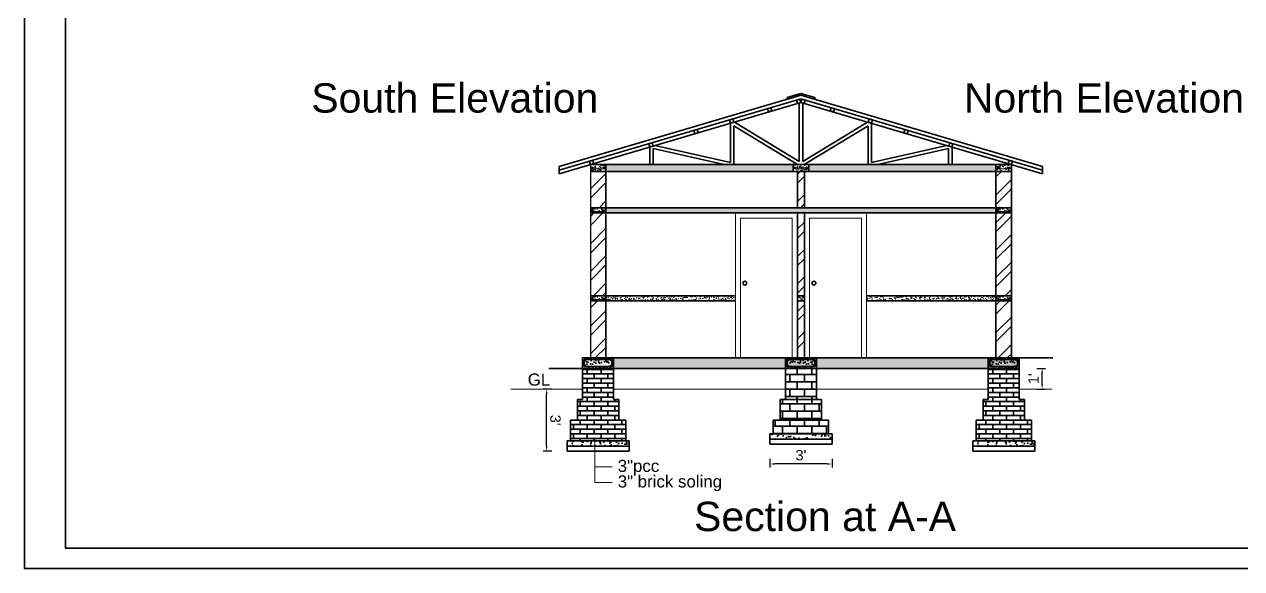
# Model space of a CAD drawing. Header units: inches. Extents: x 94889 to 364662, y -10661 to -3947.
# Drawn here: x 106649 to 107354, y -7933 to -7618 of the extents above; entities that cross this region are included whole.
import ezdxf

# ---------------------------------------------------------------- set-up
doc = ezdxf.new("R2010")
doc.units = ezdxf.units.IN
doc.header["$LTSCALE"] = 2
doc.header["$MEASUREMENT"] = 0
doc.header["$PDMODE"] = 34
doc.layers.get('0').update_dxf_attribs({"linetype": 'CONTINUOUS'})
doc.layers.get('DEFPOINTS').update_dxf_attribs({"color": 141, "linetype": 'CONTINUOUS'})
for name, color, linetype, lineweight in [('door', 20, 'CONTINUOUS', 35), ('steps', 253, 'CONTINUOUS', 20), ('WALL - A', 1, 'CONTINUOUS', 40)]:
    doc.layers.add(name, color=color, linetype=linetype, lineweight=lineweight)
doc.layers.add('Normal Wall', color=7, linetype='CONTINUOUS', lineweight=35, true_color=0xffaf89)
doc.styles.add('Lettring Text', font='arial.ttf')
doc.styles.get("Standard").update_dxf_attribs({"font": 'ARIALN.TTF'})
doc.dimstyles.new('Copy of Standard', dxfattribs={"dimtxt": 6, "dimasz": 2.875, "dimexe": 2, "dimexo": 4, "dimgap": 2, "dimtad": 1, "dimdec": 0, "dimrnd": 1, "dimzin": 0, "dimdsep": 46, "dimlunit": 4, "dimtxsty": 'Lettring Text', "dimcen": 0.1, "dimclrd": 7, "dimclre": 7, "dimclrt": 7, "dimazin": 0, "dimtfac": 0.645, "dimtdec": 0, "dimtmove": 1, "dimatfit": 0, "dimfxl": 3, "dimfxlon": 1, "dimtfillclr": 256, "dimtolj": 1, "dimtzin": 0, "dimlwd": -1, "dimlwe": -1, "dimarcsym": 2})
pattern_1 = [(50, (-256830.987, 21581.2528), (3.586300913, -0.313760675), [0.375, -4.125]), (355, (-256830.987, 21581.2528), (-0.693756668, 3.76096067), [0.3, -3.3]), (100.4514445, (-256830.6882, 21581.2266), (2.892544234, 3.447199955), [0.31870096, -3.50571056]), (46.1842, (-256830.987, 21582.253), (5.336206653, -0.827596404), [0.5625, -6.1875]), (96.6356355, (-256830.5424, 21582.184), (4.67330973, 4.870593004), [0.47805171, -5.2585688]), (351.184164, (-256830.987, 21582.253), (4.673309725, 4.870593), [0.45, -4.950000005]), (21, (-256830.487, 21582.0028), (2.98453526, -2.013094453), [0.375, -4.125]), (326, (-256830.487, 21582.0028), (1.21657666, 3.625750225), [0.3, -3.3]), (71.4514447, (-256830.2383, 21581.835), (4.201111884, 1.612655764), [0.31870095, -3.50571056]), (37.5, (-256830.987, 21581.2528), (0.0607992766, 1.664469269), [0, -3.26, 0, -3.35, 0, -3.3125]), (7.5, (-256830.987, 21581.2528), (1.315347687, 1.972058559), [0, -1.91, 0, -3.185, 0, -1.2625]), (327.5, (-256832.102, 21581.2528), (2.669112181, -0.1127743587), [0, -1.25, 0, -3.9, 0, -5.175]), (317.5, (-256832.602, 21581.2528), (2.915930847, 0.500524912), [0, -1.625, 0, -2.59, 0, -3.675])]
pattern_2 = [(45, (-256830.987, 21581.253), (-7.9549513, 7.9549513), []), (45, (-256825.684, 21581.253), (-7.9549513, 7.9549513), [])]
pattern_3 = [(50, (42653.0195, 108701.459), (5.73808146, -0.50201708), [0.6, -6.6]), (355, (42653.0195, 108701.459), (-1.11001067, 6.01753707), [0.48, -5.28]), (100.4514, (42653.4977, 108701.417), (4.62807505, 5.51551634), [0.50992152, -5.6091369]), (46.1842, (42653.0195, 108703.059), (8.5379284, -1.3241521), [0.9, -9.9]), (96.6356, (42653.731, 108702.949), (7.47730164, 7.79294297), [0.7648823, -8.413704]), (351.1842, (42653.0195, 108703.059), (7.47729556, 7.7929488), [0.72, -7.92]), (21, (42653.8195, 108702.659), (4.77525642, -3.22095113), [0.6, -6.6]), (326, (42653.8195, 108702.659), (1.94652266, 5.80120036), [0.48, -5.28]), (71.4514, (42654.2175, 108702.3907), (6.72178103, 2.58024397), [0.50992152, -5.6091369]), (37.5, (42653.0195, 108701.459), (0.097278843, 2.66315083), [0, -5.216, 0, -5.36, 0, -5.3]), (7.5, (42653.0195, 108701.459), (2.1045563, 3.155293695), [0, -3.056, 0, -5.096, 0, -2.02]), (327.5, (42651.2355, 108701.459), (4.27057949, -0.180438974), [0, -2, 0, -6.24, 0, -8.28]), (317.5, (42650.4355, 108701.459), (4.66548935, 0.80083986), [0, -2.6, 0, -4.144, 0, -5.88])]
pattern_4 = [(50, (42888.0195, 108701.459), (5.73808146, -0.50201708), [0.6, -6.6]), (355, (42888.0195, 108701.459), (-1.11001067, 6.01753707), [0.48, -5.28]), (100.4514, (42888.4977, 108701.417), (4.62807505, 5.51551634), [0.50992152, -5.6091369]), (46.1842, (42888.0195, 108703.059), (8.5379284, -1.3241521), [0.9, -9.9]), (96.6356, (42888.731, 108702.949), (7.47730164, 7.79294297), [0.7648823, -8.413704]), (351.1842, (42888.0195, 108703.059), (7.47729556, 7.7929488), [0.72, -7.92]), (21, (42888.8195, 108702.659), (4.77525642, -3.22095113), [0.6, -6.6]), (326, (42888.8195, 108702.659), (1.94652266, 5.80120036), [0.48, -5.28]), (71.4514, (42889.2175, 108702.3907), (6.72178103, 2.58024397), [0.50992152, -5.6091369]), (37.5, (42888.0195, 108701.459), (0.097278843, 2.66315083), [0, -5.216, 0, -5.36, 0, -5.3]), (7.5, (42888.0195, 108701.459), (2.1045563, 3.155293695), [0, -3.056, 0, -5.096, 0, -2.02]), (327.5, (42886.2355, 108701.459), (4.27057949, -0.180438974), [0, -2, 0, -6.24, 0, -8.28]), (317.5, (42885.4355, 108701.459), (4.66548935, 0.80083986), [0, -2.6, 0, -4.144, 0, -5.88])]
pattern_5 = [(130, (171427.0133, 108701.459), (-5.73808146, -0.50201708), [0.6, -6.6]), (185, (171427.013, 108701.459), (1.11001067, 6.01753707), [0.48, -5.28]), (79.5486, (171426.535, 108701.417), (-4.62807505, 5.51551634), [0.50992152, -5.6091369]), (133.8158, (171427.013, 108703.059), (-8.5379284, -1.3241521), [0.9, -9.9]), (83.3644, (171426.302, 108702.949), (-7.47730164, 7.79294297), [0.7648823, -8.413704]), (188.8158, (171427.013, 108703.059), (-7.47729556, 7.7929488), [0.72, -7.92]), (159, (171426.2133, 108702.659), (-4.77525642, -3.22095113), [0.6, -6.6]), (214, (171426.213, 108702.659), (-1.94652266, 5.80120036), [0.48, -5.28]), (108.5486, (171425.8154, 108702.3907), (-6.72178103, 2.58024397), [0.50992152, -5.6091369]), (142.5, (171427.0133, 108701.459), (-0.097278843, 2.66315083), [0, -5.216, 0, -5.36, 0, -5.3]), (172.5, (171427.0133, 108701.459), (-2.1045563, 3.155293695), [0, -3.056, 0, -5.096, 0, -2.02]), (212.5, (171428.7973, 108701.459), (-4.27057949, -0.180438974), [0, -2, 0, -6.24, 0, -8.28]), (222.5, (171429.5973, 108701.459), (-4.66548935, 0.80083986), [0, -2.6, 0, -4.144, 0, -5.88])]
pattern_6 = [(0, (139294.487, 71442.0938), (0, 4.25), []), (90, (139294.487, 71442.094), (-8.5, 5e-16), [4.25, -4.25]), (90, (139298.737, 71442.094), (-8.5, 5e-16), [-4.25, 4.25])]

# ---------------------------------------------------------------- blocks, each defined once
blk = doc.blocks.new('*D694')
at = {"color": 7, "transparency": 16777216}
for p, q in [((106954.45, -7828.77), (106949.45, -7828.77)), ((106951.45, -7861.89), (106951.45, -7831.64)), ((106954.45, -7864.76), (106949.45, -7864.76))]:
    blk.add_line(p, q, dxfattribs=at)
at = {"color": 7, "linetype": 'ByBlock', "transparency": 16777216}
for points in [[(106951.93, -7831.64), (106950.97, -7831.64), (106951.45, -7828.77)], [(106951.93, -7861.89), (106950.97, -7861.89), (106951.45, -7864.76)]]:
    blk.add_solid(points, dxfattribs=at)
at = {"layer": 'DEFPOINTS', "color": 0, "linetype": 'ByBlock', "transparency": 16777216}
for p in [(106951.45, -7828.77), (106963.27, -7828.77), (106963.27, -7864.76)]:
    blk.add_point(p, dxfattribs=at)
at = {"color": 7, "linetype": 'ByBlock', "lineweight": 5, "transparency": 16777216, "insert": (106956.52, -7846.77), "char_height": 6, "attachment_point": 5, "rotation": 270.00118, "style": 'Lettring Text'}
blk.add_mtext("\\A1;3'", dxfattribs=at)
blk = doc.blocks.new('*D695')
at = {"color": 7, "transparency": 16777216}
for p, q in [((107235.48, -7816.76), (107240.48, -7816.76)), ((107238.48, -7825.89), (107238.48, -7819.64)), ((107235.48, -7828.77), (107240.48, -7828.77))]:
    blk.add_line(p, q, dxfattribs=at)
at = {"color": 7, "linetype": 'ByBlock', "transparency": 16777216}
for points in [[(107238, -7819.64), (107238.96, -7819.64), (107238.48, -7816.76)], [(107238, -7825.89), (107238.96, -7825.89), (107238.48, -7828.77)]]:
    blk.add_solid(points, dxfattribs=at)
at = {"layer": 'DEFPOINTS', "color": 0, "linetype": 'ByBlock', "transparency": 16777216}
for p in [(107225.27, -7816.76), (107238.48, -7816.76), (107225.27, -7828.77)]:
    blk.add_point(p, dxfattribs=at)
at = {"color": 7, "linetype": 'ByBlock', "lineweight": 5, "transparency": 16777216, "insert": (107233.47, -7822.77), "char_height": 6, "attachment_point": 5, "rotation": 90, "style": 'Lettring Text'}
blk.add_mtext("\\A1;1'", dxfattribs=at)
blk = doc.blocks.new('*D693')
at = {"color": 7, "transparency": 16777216}
for p, q in [((107080.77, -7869.15), (107080.77, -7874.15)), ((107116.77, -7869.15), (107116.77, -7874.15)), ((107113.89, -7872.15), (107083.64, -7872.15))]:
    blk.add_line(p, q, dxfattribs=at)
at = {"color": 7, "linetype": 'ByBlock', "transparency": 16777216}
for points in [[(107083.64, -7871.67), (107083.64, -7872.63), (107080.77, -7872.15)], [(107113.89, -7871.67), (107113.89, -7872.63), (107116.77, -7872.15)]]:
    blk.add_solid(points, dxfattribs=at)
at = {"layer": 'DEFPOINTS', "color": 0, "linetype": 'ByBlock', "transparency": 16777216}
for p in [(107080.77, -7860.76), (107116.77, -7860.76), (107080.77, -7872.15)]:
    blk.add_point(p, dxfattribs=at)
at = {"color": 7, "linetype": 'ByBlock', "lineweight": 5, "transparency": 16777216, "insert": (107098.77, -7867.08), "char_height": 6, "attachment_point": 5, "style": 'Lettring Text'}
blk.add_mtext("\\A1;3'", dxfattribs=at)

msp = doc.modelspace()

# ---------------------------------------------------------------- hatches: boundary and pattern name
at = {"linetype": 'ByBlock', "lineweight": 5}
h = msp.add_hatch(dxfattribs=at)
h.set_pattern_fill('AR-CONC', scale=0.5, style=0)
h.set_pattern_definition(pattern_1)
h.paths.add_polyline_path([(106985.77, -7698.76), (106976.77, -7698.76), (106976.77, -7702.76), (106985.77, -7702.76)])
h.paths.add_polyline_path([(106984.7, -7701.27, -0.424176), (106984.19, -7700.78, -1), (106985.18, -7700.78, -0.404321), (106984.7, -7701.27), (106977.87, -7701.27, -0.424176), (106977.35, -7700.78, -1), (106978.35, -7700.78, -0.404321), (106977.87, -7701.27)], flags=16)
h = msp.add_hatch(color=7, dxfattribs=at)
h.paths.add_polyline_path([(106977.35, -7700.78, -0.414214), (106977.85, -7700.28), (106978.02, -7700.31, -0.315664), (106978.35, -7700.78, -1)])
h.paths.add_polyline_path([(106984.51, -7700.31), (106984.68, -7700.28, -0.414214), (106985.18, -7700.78, -0.404321), (106984.7, -7701.27), (106984.67, -7701.27, -0.404321), (106984.19, -7700.78, -0.315664)])
h = msp.add_hatch(dxfattribs=at)
h.set_pattern_fill('AR-CONC', scale=0.5, style=0)
h.set_pattern_definition(pattern_1)
h.paths.add_polyline_path([(107094.27, -7698.76), (106985.77, -7698.76), (106985.77, -7702.76), (107094.27, -7702.76)])
h = msp.add_hatch(dxfattribs=at)
h.set_pattern_fill('AR-CONC', scale=0.5, style=0)
h.set_pattern_definition(pattern_1)
h.paths.add_polyline_path([(107103.27, -7698.76), (107094.27, -7698.76), (107094.27, -7702.76), (107103.27, -7702.76)])
h.paths.add_polyline_path([(107102.2, -7701.27, -0.424176), (107101.69, -7700.78, -1), (107102.68, -7700.78, -0.404321), (107102.2, -7701.27), (107095.37, -7701.27, -0.424176), (107094.85, -7700.78, -1), (107095.85, -7700.78, -0.404321), (107095.37, -7701.27)], flags=16)
h = msp.add_hatch(color=7, dxfattribs=at)
h.paths.add_polyline_path([(107094.85, -7700.78, -0.414214), (107095.35, -7700.28), (107095.52, -7700.31, -0.315664), (107095.85, -7700.78, -1)])
h.paths.add_polyline_path([(107102.01, -7700.31), (107102.18, -7700.28, -0.414214), (107102.68, -7700.78, -0.404321), (107102.2, -7701.27), (107102.17, -7701.27, -0.404321), (107101.69, -7700.78, -0.315664)])
h = msp.add_hatch(dxfattribs=at)
h.set_pattern_fill('AR-CONC', scale=0.5, style=0)
h.set_pattern_definition(pattern_1)
h.paths.add_polyline_path([(107211.77, -7702.76), (107211.77, -7698.76), (107103.27, -7698.76), (107103.27, -7702.76)])
h = msp.add_hatch(dxfattribs=at)
h.set_pattern_fill('AR-CONC', scale=0.5, style=0)
h.set_pattern_definition(pattern_1)
h.paths.add_polyline_path([(107220.77, -7698.76), (107211.77, -7698.76), (107211.77, -7702.76), (107220.77, -7702.76)])
h.paths.add_polyline_path([(107219.7, -7701.27, -0.424176), (107219.19, -7700.78, -1), (107220.18, -7700.78, -0.404321), (107219.7, -7701.27), (107212.87, -7701.27, -0.424176), (107212.35, -7700.78, -1), (107213.35, -7700.78, -0.404321), (107212.87, -7701.27)], flags=16)
h = msp.add_hatch(color=7, dxfattribs=at)
h.paths.add_polyline_path([(107212.35, -7700.78, -0.414214), (107212.85, -7700.28), (107213.02, -7700.31, -0.315664), (107213.35, -7700.78, -1)])
h.paths.add_polyline_path([(107219.51, -7700.31), (107219.68, -7700.28, -0.414214), (107220.18, -7700.78, -0.404321), (107219.7, -7701.27), (107219.67, -7701.27, -0.404321), (107219.19, -7700.78, -0.315664)])
h = msp.add_hatch(dxfattribs=at)
h.set_pattern_fill('AR-CONC', scale=0.5, style=0)
h.set_pattern_definition([(50, (60737.8412, 61080.988), (3.58630091, -0.31376067), [0.375, -4.125]), (355, (60737.8412, 61080.988), (-0.69375667, 3.76096067), [0.3, -3.3]), (100.4514, (60738.14, 61080.962), (2.89254691, 3.44719771), [0.31870095, -3.50571056]), (46.1842, (60737.841, 61081.988), (5.33620524, -0.82759507), [0.5625, -6.1875]), (96.6356, (60738.286, 61081.919), (4.67331353, 4.87058935), [0.47805144, -5.258565]), (351.1842, (60737.841, 61081.988), (4.67330973, 4.870593), [0.45, -4.95]), (21, (60738.3412, 61081.738), (2.98453526, -2.01309445), [0.375, -4.125]), (326, (60738.3412, 61081.738), (1.21657666, 3.62575023), [0.3, -3.3]), (71.4514, (60738.59, 61081.5703), (4.20111314, 1.61265248), [0.31870095, -3.50571056]), (37.5, (60737.8412, 61080.9881), (0.060799277, 1.66446927), [0, -3.26, 0, -3.35, 0, -3.3125]), (7.5, (60737.8412, 61080.988), (1.315347687, 1.97205856), [0, -1.91, 0, -3.185, 0, -1.2625]), (327.5, (60736.7262, 61080.9881), (2.66911218, -0.112774359), [0, -1.25, 0, -3.9, 0, -5.175]), (317.5, (60736.2262, 61080.988), (2.91593085, 0.50052491), [0, -1.625, 0, -2.59, 0, -3.675])])
h.paths.add_polyline_path([(106985.77, -7723.76), (106976.77, -7723.76), (106976.77, -7726.76), (106985.77, -7726.76)])
h.paths.add_polyline_path([(106984.67, -7725.9, -0.404321), (106984.19, -7725.4, -1), (106985.18, -7725.4, -0.424176), (106984.67, -7725.9), (106977.87, -7725.9, -0.424176), (106977.35, -7725.4, -1), (106978.35, -7725.4, -0.404321), (106977.87, -7725.9)], flags=16)
h = msp.add_hatch(color=7, dxfattribs=at)
h.paths.add_polyline_path([(106985.18, -7725.4, 0.414214), (106984.68, -7724.91), (106984.51, -7724.94, 0.315664), (106984.19, -7725.4, 1)])
h.paths.add_polyline_path([(106978.02, -7724.94), (106977.85, -7724.91, 0.414214), (106977.35, -7725.4, 0.404321), (106977.83, -7725.9), (106977.87, -7725.9, 0.404321), (106978.35, -7725.4, 0.315664)])
h = msp.add_hatch(dxfattribs=at)
h.set_pattern_fill('AR-CONC', scale=0.5, style=0)
h.set_pattern_definition(pattern_1)
h.paths.add_polyline_path([(107211.77, -7726.76), (107211.77, -7723.76), (106985.77, -7723.76), (106985.77, -7726.76)])
h = msp.add_hatch(dxfattribs=at)
h.set_pattern_fill('AR-CONC', scale=0.5, style=0)
h.set_pattern_definition([(50, (60972.8412, 61080.988), (3.58630091, -0.31376067), [0.375, -4.125]), (355, (60972.8412, 61080.988), (-0.69375667, 3.76096067), [0.3, -3.3]), (100.4514, (60973.14, 61080.962), (2.89254691, 3.44719771), [0.31870095, -3.50571056]), (46.1842, (60972.841, 61081.988), (5.33620524, -0.82759507), [0.5625, -6.1875]), (96.6356, (60973.286, 61081.919), (4.67331353, 4.87058935), [0.47805144, -5.258565]), (351.1842, (60972.841, 61081.988), (4.67330973, 4.870593), [0.45, -4.95]), (21, (60973.3412, 61081.738), (2.98453526, -2.01309445), [0.375, -4.125]), (326, (60973.3412, 61081.738), (1.21657666, 3.62575023), [0.3, -3.3]), (71.4514, (60973.59, 61081.5703), (4.20111314, 1.61265248), [0.31870095, -3.50571056]), (37.5, (60972.8412, 61080.9881), (0.060799277, 1.66446927), [0, -3.26, 0, -3.35, 0, -3.3125]), (7.5, (60972.8412, 61080.988), (1.315347687, 1.97205856), [0, -1.91, 0, -3.185, 0, -1.2625]), (327.5, (60971.7262, 61080.9881), (2.66911218, -0.112774359), [0, -1.25, 0, -3.9, 0, -5.175]), (317.5, (60971.2262, 61080.988), (2.91593085, 0.50052491), [0, -1.625, 0, -2.59, 0, -3.675])])
h.paths.add_polyline_path([(107220.77, -7723.76), (107211.77, -7723.76), (107211.77, -7726.76), (107220.77, -7726.76)])
h.paths.add_polyline_path([(107219.67, -7725.9, -0.404321), (107219.19, -7725.4, -1), (107220.18, -7725.4, -0.424176), (107219.67, -7725.9), (107212.87, -7725.9, -0.424176), (107212.35, -7725.4, -1), (107213.35, -7725.4, -0.404321), (107212.87, -7725.9)], flags=16)
h = msp.add_hatch(color=7, dxfattribs=at)
h.paths.add_polyline_path([(107220.18, -7725.4, 0.414214), (107219.68, -7724.91), (107219.51, -7724.94, 0.315664), (107219.19, -7725.4, 1)])
h.paths.add_polyline_path([(107213.02, -7724.94), (107212.85, -7724.91, 0.414214), (107212.35, -7725.4, 0.404321), (107212.83, -7725.9), (107212.87, -7725.9, 0.404321), (107213.35, -7725.4, 0.315664)])
h = msp.add_hatch(dxfattribs=at)
h.set_pattern_fill('AR-CONC', scale=0.5, style=0)
h.set_pattern_definition([(50, (60737.8412, 61029.988), (3.58630091, -0.31376067), [0.375, -4.125]), (355, (60737.8412, 61029.988), (-0.69375667, 3.76096067), [0.3, -3.3]), (100.4514, (60738.14, 61029.962), (2.89254691, 3.44719771), [0.31870095, -3.50571056]), (46.1842, (60737.841, 61030.988), (5.33620524, -0.82759507), [0.5625, -6.1875]), (96.6356, (60738.286, 61030.919), (4.67331353, 4.87058935), [0.47805144, -5.258565]), (351.1842, (60737.841, 61030.988), (4.67330973, 4.870593), [0.45, -4.95]), (21, (60738.3412, 61030.738), (2.98453526, -2.01309445), [0.375, -4.125]), (326, (60738.3412, 61030.738), (1.21657666, 3.62575023), [0.3, -3.3]), (71.4514, (60738.59, 61030.5703), (4.20111314, 1.61265248), [0.31870095, -3.50571056]), (37.5, (60737.8412, 61029.9881), (0.060799277, 1.66446927), [0, -3.26, 0, -3.35, 0, -3.3125]), (7.5, (60737.8412, 61029.988), (1.315347687, 1.97205856), [0, -1.91, 0, -3.185, 0, -1.2625]), (327.5, (60736.7262, 61029.9881), (2.66911218, -0.112774359), [0, -1.25, 0, -3.9, 0, -5.175]), (317.5, (60736.2262, 61029.988), (2.91593085, 0.50052491), [0, -1.625, 0, -2.59, 0, -3.675])])
h.paths.add_polyline_path([(106985.77, -7774.76), (106976.77, -7774.76), (106976.77, -7777.76), (106985.77, -7777.76)])
h.paths.add_polyline_path([(106984.67, -7776.9, -0.404321), (106984.19, -7776.4, -1), (106985.18, -7776.4, -0.424176), (106984.67, -7776.9), (106977.87, -7776.9, -0.424176), (106977.35, -7776.4, -1), (106978.35, -7776.4, -0.404321), (106977.87, -7776.9)], flags=16)
h = msp.add_hatch(color=7, dxfattribs=at)
h.paths.add_polyline_path([(106985.18, -7776.4, 0.414214), (106984.68, -7775.91), (106984.51, -7775.94, 0.315664), (106984.19, -7776.4, 1)])
h.paths.add_polyline_path([(106978.02, -7775.94), (106977.85, -7775.91, 0.414214), (106977.35, -7776.4, 0.404321), (106977.83, -7776.9), (106977.87, -7776.9, 0.404321), (106978.35, -7776.4, 0.315664)])
h = msp.add_hatch(dxfattribs=at)
h.set_pattern_fill('AR-CONC', scale=0.5, style=0)
h.set_pattern_definition(pattern_1)
h.paths.add_polyline_path([(107060.77, -7777.76), (107060.77, -7774.76), (106985.77, -7774.76), (106985.77, -7777.76)])
h = msp.add_hatch(dxfattribs=at)
h.set_pattern_fill('AR-CONC', scale=0.5, style=0)
h.set_pattern_definition(pattern_1)
h.paths.add_polyline_path([(107100.77, -7777.76), (107100.77, -7774.76), (107096.77, -7774.76), (107096.77, -7777.76)])
h = msp.add_hatch(dxfattribs=at)
h.set_pattern_fill('AR-CONC', scale=0.5, style=0)
h.set_pattern_definition(pattern_1)
h.paths.add_polyline_path([(107136.77, -7774.76), (107136.77, -7777.76), (107211.77, -7777.76), (107211.77, -7774.76)])
h = msp.add_hatch(dxfattribs=at)
h.set_pattern_fill('AR-CONC', scale=0.5, style=0)
h.set_pattern_definition([(50, (60972.8412, 61029.988), (3.58630091, -0.31376067), [0.375, -4.125]), (355, (60972.8412, 61029.988), (-0.69375667, 3.76096067), [0.3, -3.3]), (100.4514, (60973.14, 61029.962), (2.89254691, 3.44719771), [0.31870095, -3.50571056]), (46.1842, (60972.841, 61030.988), (5.33620524, -0.82759507), [0.5625, -6.1875]), (96.6356, (60973.286, 61030.919), (4.67331353, 4.87058935), [0.47805144, -5.258565]), (351.1842, (60972.841, 61030.988), (4.67330973, 4.870593), [0.45, -4.95]), (21, (60973.3412, 61030.738), (2.98453526, -2.01309445), [0.375, -4.125]), (326, (60973.3412, 61030.738), (1.21657666, 3.62575023), [0.3, -3.3]), (71.4514, (60973.59, 61030.5703), (4.20111314, 1.61265248), [0.31870095, -3.50571056]), (37.5, (60972.8412, 61029.9881), (0.060799277, 1.66446927), [0, -3.26, 0, -3.35, 0, -3.3125]), (7.5, (60972.8412, 61029.988), (1.315347687, 1.97205856), [0, -1.91, 0, -3.185, 0, -1.2625]), (327.5, (60971.7262, 61029.9881), (2.66911218, -0.112774359), [0, -1.25, 0, -3.9, 0, -5.175]), (317.5, (60971.2262, 61029.988), (2.91593085, 0.50052491), [0, -1.625, 0, -2.59, 0, -3.675])])
h.paths.add_polyline_path([(107220.77, -7774.76), (107211.77, -7774.76), (107211.77, -7777.76), (107220.77, -7777.76)])
h.paths.add_polyline_path([(107219.67, -7776.9, -0.404321), (107219.19, -7776.4, -1), (107220.18, -7776.4, -0.424176), (107219.67, -7776.9), (107212.87, -7776.9, -0.424176), (107212.35, -7776.4, -1), (107213.35, -7776.4, -0.404321), (107212.87, -7776.9)], flags=16)
h = msp.add_hatch(color=7, dxfattribs=at)
h.paths.add_polyline_path([(107220.18, -7776.4, 0.414214), (107219.68, -7775.91), (107219.51, -7775.94, 0.315664), (107219.19, -7776.4, 1)])
h.paths.add_polyline_path([(107213.02, -7775.94), (107212.85, -7775.91, 0.414214), (107212.35, -7776.4, 0.404321), (107212.83, -7776.9), (107212.87, -7776.9, 0.404321), (107213.35, -7776.4, 0.315664)])
at = {"layer": 'door', "ltscale": 0.5}
h = msp.add_hatch(dxfattribs=at)
h.set_pattern_fill('AR-CONC', color=256, scale=0.8, style=0)
h.set_pattern_definition(pattern_3)
h.paths.add_polyline_path([(106990.27, -7810.76), (106972.27, -7810.76), (106972.27, -7816.76), (106990.27, -7816.76), (106990.27, -7811.71)])
h.paths.add_polyline_path([(106989.27, -7811.71), (106989.27, -7815.76), (106973.27, -7815.76), (106973.27, -7811.71), (106973.57, -7811.71, -0.049683), (106973.63, -7811.71)], flags=16)
h.paths.add_polyline_path([(106989.26, -7812.05, -1), (106988.59, -7812.05, -1)], flags=0)
h.paths.add_polyline_path([(106989.27, -7815.43, -1), (106988.6, -7815.43, -1)], flags=16)
h.paths.add_polyline_path([(106973.94, -7815.43, -1), (106973.27, -7815.43, -1)], flags=16)
h = msp.add_hatch(dxfattribs=at)
h.set_pattern_fill('AR-CONC', color=256, scale=0.8, style=0)
h.set_pattern_definition(pattern_3)
h.paths.add_polyline_path([(106989.27, -7811.71), (106973.27, -7811.71), (106973.27, -7815.76), (106989.27, -7815.76)])
h = msp.add_hatch(color=256, dxfattribs=at)
h.paths.add_polyline_path([(106973.94, -7812.04, 0.385424), (106973.63, -7811.71), (106973.57, -7811.71, 0.385424), (106973.27, -7812.04, 1)])
h.paths.add_polyline_path([(106973.27, -7815.43, 1), (106973.94, -7815.43, 1)])
h.paths.add_polyline_path([(106988.59, -7812.05, 1), (106989.26, -7812.05, 1)])
h.paths.add_polyline_path([(106988.6, -7815.43, 1), (106989.27, -7815.43, 1)])
h = msp.add_hatch(dxfattribs=at)
h.set_pattern_fill('AR-CONC', color=256, scale=0.8, style=0)
h.set_pattern_definition(pattern_5)
h.paths.add_polyline_path([(107107.77, -7810.76), (107107.77, -7816.76), (107089.77, -7816.76), (107089.77, -7811.71), (107089.77, -7810.76)])
h.paths.add_polyline_path([(107106.77, -7815.76), (107106.77, -7811.71), (107106.46, -7811.71, 0.049683), (107106.4, -7811.71), (107090.77, -7811.71), (107090.77, -7815.76)], flags=16)
h.paths.add_polyline_path([(107091.44, -7812.05, 1), (107090.77, -7812.05, 1)], flags=0)
h.paths.add_polyline_path([(107091.44, -7815.43, 1), (107090.77, -7815.43, 1)], flags=16)
h.paths.add_polyline_path([(107106.77, -7815.43, 1), (107106.1, -7815.43, 1)], flags=16)
h = msp.add_hatch(dxfattribs=at)
h.set_pattern_fill('AR-CONC', color=256, scale=0.8, style=0)
h.set_pattern_definition(pattern_5)
h.paths.add_polyline_path([(107090.77, -7811.71), (107106.77, -7811.71), (107106.77, -7815.76), (107090.77, -7815.76)])
h = msp.add_hatch(dxfattribs=at)
h.set_pattern_fill('AR-CONC', color=256, scale=0.8, style=0)
h.set_pattern_definition(pattern_4)
h.paths.add_polyline_path([(107225.27, -7810.76), (107207.27, -7810.76), (107207.27, -7816.76), (107225.27, -7816.76), (107225.27, -7811.71)])
h.paths.add_polyline_path([(107224.27, -7811.71), (107224.27, -7815.76), (107208.27, -7815.76), (107208.27, -7811.71), (107208.57, -7811.71, -0.049683), (107208.63, -7811.71)], flags=16)
h.paths.add_polyline_path([(107224.26, -7812.05, -1), (107223.59, -7812.05, -1)], flags=0)
h.paths.add_polyline_path([(107224.27, -7815.43, -1), (107223.6, -7815.43, -1)], flags=16)
h.paths.add_polyline_path([(107208.94, -7815.43, -1), (107208.27, -7815.43, -1)], flags=16)
h = msp.add_hatch(dxfattribs=at)
h.set_pattern_fill('AR-CONC', color=256, scale=0.8, style=0)
h.set_pattern_definition(pattern_4)
h.paths.add_polyline_path([(107224.27, -7811.71), (107208.27, -7811.71), (107208.27, -7815.76), (107224.27, -7815.76)])
h = msp.add_hatch(color=256, dxfattribs=at)
h.paths.add_polyline_path([(107208.94, -7812.04, 0.385424), (107208.63, -7811.71), (107208.57, -7811.71, 0.385424), (107208.27, -7812.04, 1)])
h.paths.add_polyline_path([(107208.27, -7815.43, 1), (107208.94, -7815.43, 1)])
h.paths.add_polyline_path([(107223.59, -7812.05, 1), (107224.26, -7812.05, 1)])
h.paths.add_polyline_path([(107223.6, -7815.43, 1), (107224.27, -7815.43, 1)])
h = msp.add_hatch(dxfattribs=at)
h.set_pattern_fill('AR-BRSTD', color=256)
h.set_pattern_definition([(0, (-48421.0545, 19076.6647), (0, 2.667), []), (90, (-48421.0545, 19076.6647), (-4, 2.667), [2.667, -2.667])])
h.paths.add_polyline_path([(106990.27, -7816.76), (106972.27, -7816.76), (106972.27, -7834.76), (106990.27, -7834.76)])
h.paths.add_polyline_path([(106993.27, -7834.76), (106969.27, -7834.76), (106969.27, -7846.76), (106990.27, -7846.76), (106993.27, -7846.76)])
h.paths.add_polyline_path([(106997.27, -7846.76), (106990.27, -7846.76), (106969.27, -7846.76), (106965.27, -7846.76), (106965.27, -7858.76), (106997.27, -7858.76)])
h = msp.add_hatch(dxfattribs=at)
h.set_pattern_fill('BRICK', color=256, scale=17, style=0)
h.set_pattern_definition(pattern_6)
h.paths.add_polyline_path([(107086.77, -7834.76), (107110.77, -7834.76), (107110.77, -7846.76), (107089.77, -7846.76), (107086.77, -7846.76)])
h.paths.add_polyline_path([(107089.77, -7816.76), (107107.77, -7816.76), (107107.77, -7822.76), (107107.77, -7834.76), (107089.77, -7834.76)])
h = msp.add_hatch(dxfattribs=at)
h.set_pattern_fill('AR-BRSTD', color=256)
h.set_pattern_definition([(0, (-48186.0545, 19076.6647), (0, 2.667), []), (90, (-48186.0545, 19076.6647), (-4, 2.667), [2.667, -2.667])])
h.paths.add_polyline_path([(107225.27, -7816.76), (107207.27, -7816.76), (107207.27, -7834.76), (107225.27, -7834.76)])
h.paths.add_polyline_path([(107228.27, -7834.76), (107204.27, -7834.76), (107204.27, -7846.76), (107225.27, -7846.76), (107228.27, -7846.76)])
h.paths.add_polyline_path([(107232.27, -7846.76), (107225.27, -7846.76), (107204.27, -7846.76), (107200.27, -7846.76), (107200.27, -7858.76), (107232.27, -7858.76)])
h = msp.add_hatch(dxfattribs=at)
h.set_pattern_fill('BRICK', color=256, scale=17, style=0)
h.set_pattern_definition(pattern_6)
h.paths.add_polyline_path([(107082.77, -7846.76), (107114.77, -7846.76), (107114.77, -7854.76), (107082.77, -7854.76)])
h = msp.add_hatch(dxfattribs=at)
h.set_pattern_fill('AR-CONC', color=256, style=0)
h.set_pattern_definition([(130, (111680.506, 60588.118), (-7.17260183, -0.62752135), [0.75, -8.25]), (185, (111680.506, 60588.118), (1.3875133, 7.5219213), [0.6, -6.6]), (79.5486, (111679.908, 60588.0655), (-5.7850938, 6.8943954), [0.6374019, -7.0114211]), (133.8158, (111680.506, 60590.118), (-10.6724105, -1.6551901), [1.125, -12.375]), (83.3644, (111679.616, 60589.98), (-9.346627, 9.7411787), [0.9561029, -10.51713]), (188.8158, (111680.506, 60590.118), (-9.3466195, 9.741186), [0.9, -9.9]), (159, (111679.506, 60589.618), (-5.9690705, -4.0261889), [0.75, -8.25]), (214, (111679.506, 60589.618), (-2.4331533, 7.25150045), [0.6, -6.6]), (108.5486, (111679.0084, 60589.282), (-8.4022263, 3.225305), [0.6374019, -7.0114211]), (142.5, (111680.5058, 60588.1178), (-0.12159855, 3.32893854), [0, -6.52, 0, -6.7, 0, -6.625]), (172.5, (111680.506, 60588.1178), (-2.63069537, 3.94411712), [0, -3.82, 0, -6.37, 0, -2.525]), (212.5, (111682.7358, 60588.1178), (-5.33822436, -0.22554872), [0, -2.5, 0, -7.8, 0, -10.35]), (222.5, (111683.736, 60588.1178), (-5.8318617, 1.00104982), [0, -3.25, 0, -5.18, 0, -7.35])])
h.paths.add_polyline_path([(107116.77, -7854.76), (107116.77, -7857.76), (107102.22, -7857.76), (107102.22, -7854.76)])
h.paths.add_polyline_path([(107102.22, -7857.76), (107080.77, -7857.76), (107080.77, -7854.76), (107102.22, -7854.76)])
h = msp.add_hatch(dxfattribs=at)
h.set_pattern_fill('AR-CONC', color=256, style=0)
h.set_pattern_definition([(50, (102213.527, 60584.118), (7.17260183, -0.62752135), [0.75, -8.25]), (355, (102213.527, 60584.118), (-1.3875133, 7.5219213), [0.6, -6.6]), (100.4514, (102214.125, 60584.0655), (5.7850938, 6.8943954), [0.6374019, -7.0114211]), (46.1842, (102213.527, 60586.118), (10.6724105, -1.6551901), [1.125, -12.375]), (96.6356, (102214.416, 60585.98), (9.346627, 9.7411787), [0.9561029, -10.51713]), (351.1842, (102213.527, 60586.118), (9.3466195, 9.741186), [0.9, -9.9]), (21, (102214.527, 60585.618), (5.9690705, -4.0261889), [0.75, -8.25]), (326, (102214.527, 60585.618), (2.4331533, 7.25150045), [0.6, -6.6]), (71.4514, (102215.0244, 60585.282), (8.4022263, 3.225305), [0.6374019, -7.0114211]), (37.5, (102213.527, 60584.1178), (0.12159855, 3.32893854), [0, -6.52, 0, -6.7, 0, -6.625]), (7.5, (102213.527, 60584.1178), (2.63069537, 3.94411712), [0, -3.82, 0, -6.37, 0, -2.525]), (327.5, (102211.297, 60584.1178), (5.33822436, -0.22554872), [0, -2.5, 0, -7.8, 0, -10.35]), (317.5, (102210.297, 60584.1178), (5.8318617, 1.00104982), [0, -3.25, 0, -5.18, 0, -7.35])])
h.paths.add_polyline_path([(106999.27, -7858.76), (106963.27, -7858.76), (106963.27, -7861.76), (106999.27, -7861.76)])
h = msp.add_hatch(dxfattribs=at)
h.set_pattern_fill('AR-CONC', color=256, style=0)
h.set_pattern_definition([(50, (102448.527, 60584.118), (7.17260183, -0.62752135), [0.75, -8.25]), (355, (102448.527, 60584.118), (-1.3875133, 7.5219213), [0.6, -6.6]), (100.4514, (102449.125, 60584.0655), (5.7850938, 6.8943954), [0.6374019, -7.0114211]), (46.1842, (102448.527, 60586.118), (10.6724105, -1.6551901), [1.125, -12.375]), (96.6356, (102449.416, 60585.98), (9.346627, 9.7411787), [0.9561029, -10.51713]), (351.1842, (102448.527, 60586.118), (9.3466195, 9.741186), [0.9, -9.9]), (21, (102449.527, 60585.618), (5.9690705, -4.0261889), [0.75, -8.25]), (326, (102449.527, 60585.618), (2.4331533, 7.25150045), [0.6, -6.6]), (71.4514, (102450.0244, 60585.282), (8.4022263, 3.225305), [0.6374019, -7.0114211]), (37.5, (102448.527, 60584.1178), (0.12159855, 3.32893854), [0, -6.52, 0, -6.7, 0, -6.625]), (7.5, (102448.527, 60584.1178), (2.63069537, 3.94411712), [0, -3.82, 0, -6.37, 0, -2.525]), (327.5, (102446.297, 60584.1178), (5.33822436, -0.22554872), [0, -2.5, 0, -7.8, 0, -10.35]), (317.5, (102445.297, 60584.1178), (5.8318617, 1.00104982), [0, -3.25, 0, -5.18, 0, -7.35])])
h.paths.add_polyline_path([(107234.27, -7858.76), (107198.27, -7858.76), (107198.27, -7861.76), (107234.27, -7861.76)])
at = {"layer": 'steps', "ltscale": 0.3}
h = msp.add_hatch(dxfattribs=at)
h.set_pattern_fill('AR-CONC', scale=0.8, style=0)
h.set_pattern_definition([(50, (107116.2664, -7813.763), (5.73808, -0.50202), [0.6, -6.6]), (355, (107116.2664, -7813.763), (-1.11, 6.01754), [0.48, -5.28]), (100.4514, (107116.7446, -7813.805), (4.62807, 5.51552), [0.50992, -5.60914]), (46.184, (107116.2664, -7812.163), (8.53793, -1.32415), [0.9, -9.9]), (96.636, (107116.978, -7812.273), (7.4773, 7.79295), [0.7649, -8.4137]), (351.184, (107116.266, -7812.163), (7.4773, 7.79295), [0.72, -7.92]), (21, (107117.0664, -7812.563), (4.77526, -3.22095), [0.6, -6.6]), (326, (107117.0664, -7812.563), (1.94652, 5.8012), [0.48, -5.28]), (71.4514, (107117.4643, -7812.8313), (6.72178, 2.58025), [0.50992, -5.60914]), (37.5, (107116.2664, -7813.7629), (0.09728, 2.66315), [0, -5.216, 0, -5.36, 0, -5.3]), (7.5, (107116.2664, -7813.763), (2.104556, 3.155294), [0, -3.056, 0, -5.096, 0, -2.02]), (327.5, (107114.4824, -7813.7629), (4.27058, -0.18044), [0, -2, 0, -6.24, 0, -8.28]), (317.5, (107113.6824, -7813.763), (4.66549, 0.80084), [0, -2.6, 0, -4.144, 0, -5.88])])
h.paths.add_polyline_path([(107107.27, -7810.76), (106990.27, -7810.76), (106990.27, -7816.76), (107107.27, -7816.76)])
h.paths.add_polyline_path([(107225.27, -7810.76), (107107.27, -7810.76), (107107.27, -7816.76), (107225.27, -7816.76)])
at = {"layer": 'WALL - A', "lineweight": 25}
h = msp.add_hatch(dxfattribs=at)
h.set_pattern_fill('ANSI32', color=256, scale=30, style=0)
h.set_pattern_definition(pattern_2)
h.paths.add_polyline_path([(106985.77, -7702.76), (106976.77, -7702.76), (106976.77, -7723.76), (106985.77, -7723.76)])
h = msp.add_hatch(dxfattribs=at)
h.set_pattern_fill('ANSI32', color=256, scale=30, style=0)
h.set_pattern_definition(pattern_2)
h.paths.add_polyline_path([(107100.77, -7702.76), (107096.77, -7702.76), (107096.77, -7723.76), (107100.77, -7723.76)])
h = msp.add_hatch(dxfattribs=at)
h.set_pattern_fill('ANSI32', color=256, scale=30, style=0)
h.set_pattern_definition(pattern_2)
h.paths.add_polyline_path([(107211.77, -7723.76), (107220.77, -7723.76), (107220.77, -7702.76), (107211.77, -7702.76)])
h = msp.add_hatch(dxfattribs=at)
h.set_pattern_fill('ANSI32', color=256, scale=30, style=0)
h.set_pattern_definition(pattern_2)
h.paths.add_polyline_path([(106985.77, -7774.76), (106985.77, -7726.76), (106976.77, -7726.76), (106976.77, -7774.76)])
h = msp.add_hatch(dxfattribs=at)
h.set_pattern_fill('ANSI32', color=256, scale=30, style=0)
h.set_pattern_definition(pattern_2)
h.paths.add_polyline_path([(107100.77, -7726.76), (107096.77, -7726.76), (107096.77, -7774.76), (107100.77, -7774.76)])
h = msp.add_hatch(dxfattribs=at)
h.set_pattern_fill('ANSI32', color=256, scale=30, style=0)
h.set_pattern_definition(pattern_2)
h.paths.add_polyline_path([(107220.77, -7726.76), (107211.77, -7726.76), (107211.77, -7774.76), (107220.77, -7774.76)])
h = msp.add_hatch(dxfattribs=at)
h.set_pattern_fill('ANSI32', color=256, scale=30, style=0)
h.set_pattern_definition(pattern_2)
h.paths.add_polyline_path([(106985.77, -7810.76), (106985.77, -7777.76), (106976.77, -7777.76), (106976.77, -7810.76)])
h = msp.add_hatch(dxfattribs=at)
h.set_pattern_fill('ANSI32', color=256, scale=30, style=0)
h.set_pattern_definition(pattern_2)
h.paths.add_polyline_path([(107100.77, -7777.76), (107096.77, -7777.76), (107096.77, -7810.76), (107100.77, -7810.76)])
h = msp.add_hatch(dxfattribs=at)
h.set_pattern_fill('ANSI32', color=256, scale=30, style=0)
h.set_pattern_definition(pattern_2)
h.paths.add_polyline_path([(107220.77, -7777.76), (107211.77, -7777.76), (107211.77, -7810.76), (107220.77, -7810.76)])

# ---------------------------------------------------------------- linework, layer by layer
at = {"color": 7, "linetype": 'ByBlock', "lineweight": 5}
for p, q in [((106985.77, -7698.76), (106976.77, -7698.76)), ((106977.85, -7700.28), (106979.6, -7700.59)), ((106984.68, -7700.28), (106982.94, -7700.59)), ((107095.35, -7700.28), (107097.1, -7700.59)), ((107102.18, -7700.28), (107100.44, -7700.59)), ((107220.77, -7698.76), (107211.77, -7698.76)), ((107212.85, -7700.28), (107214.6, -7700.59)), ((107219.68, -7700.28), (107217.94, -7700.59)), ((106985.77, -7702.76), (106976.77, -7702.76)), ((106984.7, -7701.27), (106977.85, -7701.27)), ((107102.2, -7701.27), (107095.35, -7701.27)), ((107220.77, -7702.76), (107211.77, -7702.76)), ((107219.7, -7701.27), (107212.85, -7701.27)), ((106976.77, -7723.76), (106985.77, -7723.76)), ((106976.77, -7726.76), (106985.77, -7726.76)), ((106976.77, -7726.76), (106985.77, -7726.76)), ((106977.83, -7725.9), (106984.68, -7725.9)), ((106977.85, -7724.91), (106979.6, -7725.22)), ((106984.68, -7724.91), (106982.94, -7725.22)), ((107211.77, -7723.76), (107220.77, -7723.76)), ((107211.77, -7726.76), (107220.77, -7726.76)), ((107211.77, -7726.76), (107220.77, -7726.76)), ((107212.83, -7725.9), (107219.68, -7725.9)), ((107212.85, -7724.91), (107214.6, -7725.22)), ((107219.68, -7724.91), (107217.94, -7725.22)), ((106976.77, -7774.76), (106985.77, -7774.76)), ((106976.77, -7777.76), (106985.77, -7777.76)), ((106976.77, -7777.76), (106985.77, -7777.76)), ((106977.83, -7776.9), (106984.68, -7776.9)), ((106977.85, -7775.91), (106979.6, -7776.22)), ((106984.68, -7775.91), (106982.94, -7776.22)), ((107211.77, -7774.76), (107220.77, -7774.76)), ((107211.77, -7777.76), (107220.77, -7777.76)), ((107211.77, -7777.76), (107220.77, -7777.76)), ((107212.83, -7776.9), (107219.68, -7776.9)), ((107212.85, -7775.91), (107214.6, -7776.22)), ((107219.68, -7775.91), (107217.94, -7776.22)), ((107225.27, -7828.77), (107244.04, -7828.77)), ((106979.41, -7882.92), (106979.41, -7857.76)), ((106979.41, -7873.83), (106989.41, -7873.83)), ((106979.41, -7882.92), (106989.41, -7882.92))]:
    msp.add_line(p, q, dxfattribs=at)
at = {"color": 7, "linetype": 'ByBlock', "lineweight": 5, "ltscale": 10}
for p, q in [((106930.63, -7828.77), (106972.27, -7828.77)), ((106990.27, -7828.77), (107089.77, -7828.76)), ((107107.77, -7828.77), (107207.27, -7828.77))]:
    msp.add_line(p, q, dxfattribs=at)
at = {"color": 7, "linetype": 'ByBlock', "lineweight": 5}
for centre in [(106977.85, -7700.78), (106984.68, -7700.78), (107095.35, -7700.78), (107102.18, -7700.78), (107212.85, -7700.78), (107219.68, -7700.78), (106977.85, -7725.4), (106984.68, -7725.4), (107212.85, -7725.4), (107219.68, -7725.4), (106977.85, -7776.4), (106984.68, -7776.4), (107212.85, -7776.4), (107219.68, -7776.4)]:
    msp.add_circle(centre, 0.496, dxfattribs=at)
at = {"layer": 'door', "ltscale": 0.5}
for p, q in [((107098.77, -7658.59), (106958.77, -7699.9)), ((107098.77, -7657.55), (107090.81, -7659.9)), ((107098.77, -7658.59), (107091.09, -7660.86)), ((107098.77, -7657.55), (107106.72, -7659.9)), ((107098.77, -7658.59), (107238.77, -7699.9)), ((107098.77, -7658.59), (107106.44, -7660.86)), ((107098.77, -7660.68), (106958.77, -7701.99)), ((107098.77, -7662.76), (106958.77, -7704.07)), ((107090.81, -7659.9), (107090.81, -7660.94)), ((107097.77, -7663.06), (107097.77, -7696.99)), ((107098.77, -7660.68), (107238.77, -7701.99)), ((107098.77, -7662.76), (107238.77, -7704.07)), ((107099.77, -7663.06), (107099.77, -7696.99)), ((107106.72, -7659.9), (107106.72, -7660.94)), ((107057.88, -7674.83), (107057.88, -7697.51)), ((107059.88, -7676.31), (107059.88, -7698.76)), ((107096.84, -7698.76), (107059.88, -7676.31)), ((107097.77, -7696.99), (107060.18, -7674.15)), ((107099.77, -7696.99), (107137.36, -7674.15)), ((107100.69, -7698.76), (107137.65, -7676.31)), ((107137.65, -7676.31), (107137.65, -7698.76)), ((107139.65, -7674.83), (107139.65, -7697.51)), ((107011.21, -7688.6), (107011.21, -7698.76)), ((107013.21, -7689.55), (107013.21, -7698.76)), ((107054.31, -7698.76), (107013.21, -7689.55)), ((107057.88, -7697.51), (107014.19, -7687.72)), ((107139.65, -7697.51), (107183.35, -7687.72)), ((107143.22, -7698.76), (107184.32, -7689.55)), ((107184.32, -7689.55), (107184.32, -7698.76)), ((107186.32, -7688.6), (107186.32, -7698.76)), ((106958.77, -7704.07), (106958.77, -7699.9)), ((107220.77, -7698.76), (106976.77, -7698.76)), ((106985.77, -7698.76), (106985.77, -7702.76)), ((107094.27, -7698.76), (107094.27, -7702.76)), ((107103.27, -7698.76), (107103.27, -7702.76)), ((107211.77, -7698.76), (107211.77, -7702.76)), ((107220.77, -7698.76), (107220.77, -7810.76)), ((107238.77, -7704.07), (107238.77, -7699.9)), ((107220.77, -7702.76), (106976.77, -7702.76)), ((106985.77, -7702.76), (106985.77, -7810.76)), ((107096.77, -7723.76), (107096.77, -7702.76)), ((107100.77, -7723.76), (107100.77, -7702.76)), ((107211.77, -7702.76), (107211.77, -7810.76)), ((106976.77, -7723.76), (107220.77, -7723.76)), ((106976.77, -7726.76), (107220.77, -7726.76)), ((107096.77, -7810.76), (107096.77, -7726.76)), ((107100.77, -7810.76), (107100.77, -7726.76)), ((106976.77, -7774.76), (107060.77, -7774.76)), ((106976.77, -7777.76), (107060.77, -7777.76)), ((107096.77, -7774.76), (107100.77, -7774.76)), ((107096.77, -7777.76), (107100.77, -7777.76)), ((107136.77, -7774.76), (107220.77, -7774.76)), ((107136.77, -7777.76), (107220.77, -7777.76)), ((106972.27, -7810.76), (106990.27, -7810.76)), ((106972.27, -7810.76), (106972.27, -7834.76)), ((106989.27, -7811.71), (106973.27, -7811.71)), ((106973.27, -7811.71), (106973.27, -7815.76)), ((107220.77, -7810.76), (106976.77, -7810.76)), ((106976.77, -7810.76), (106985.77, -7810.76)), ((106976.77, -7810.76), (106985.77, -7810.76)), ((106985.77, -7810.76), (106976.77, -7810.76)), ((106988.76, -7811.71), (106988.26, -7812.36)), ((106989.27, -7812.16), (106988.76, -7812.82)), ((106989.27, -7811.71), (106989.27, -7815.76)), ((106990.27, -7810.76), (106990.27, -7834.76)), ((107107.77, -7810.76), (107089.77, -7810.76)), ((107089.77, -7810.76), (107089.77, -7834.76)), ((107089.77, -7812.07), (107089.77, -7811.71)), ((107090.77, -7811.71), (107106.77, -7811.71)), ((107090.77, -7811.71), (107090.77, -7815.76)), ((107090.77, -7812.16), (107091.27, -7812.82)), ((107091.27, -7811.71), (107091.77, -7812.36)), ((107094.27, -7810.76), (107103.27, -7810.76)), ((107094.27, -7810.76), (107103.27, -7810.76)), ((107106.77, -7811.71), (107106.77, -7815.76)), ((107107.77, -7810.76), (107107.77, -7834.76)), ((107207.27, -7810.76), (107225.27, -7810.76)), ((107207.27, -7810.76), (107207.27, -7834.76)), ((107224.27, -7811.71), (107208.27, -7811.71)), ((107208.27, -7811.71), (107208.27, -7815.76)), ((107211.77, -7810.76), (107220.77, -7810.76)), ((107211.77, -7810.76), (107220.77, -7810.76)), ((107220.77, -7810.76), (107211.77, -7810.76)), ((107211.77, -7810.76), (107220.77, -7810.76)), ((107220.77, -7810.76), (107244.77, -7810.76)), ((107223.76, -7811.71), (107223.26, -7812.36)), ((107224.27, -7812.16), (107223.76, -7812.82)), ((107224.27, -7811.71), (107224.27, -7815.76)), ((107225.27, -7810.76), (107225.27, -7834.76)), ((106976.77, -7816.76), (106952.77, -7816.76)), ((106972.27, -7816.76), (106990.27, -7816.76)), ((106989.27, -7815.76), (106973.27, -7815.76)), ((106976.77, -7816.76), (107220.77, -7816.76)), ((107107.77, -7816.76), (107089.77, -7816.76)), ((107089.77, -7818.76), (107089.77, -7828.76)), ((107090.77, -7815.76), (107106.77, -7815.76)), ((107207.27, -7816.76), (107225.27, -7816.76)), ((107224.27, -7815.76), (107208.27, -7815.76)), ((106969.27, -7834.76), (106969.27, -7846.76)), ((106972.27, -7834.76), (106969.27, -7834.76)), ((106990.27, -7834.76), (106993.27, -7834.76)), ((106993.27, -7834.76), (106993.27, -7846.76)), ((107110.77, -7834.76), (107086.77, -7834.76)), ((107086.77, -7834.76), (107086.77, -7846.76)), ((107110.77, -7834.76), (107110.77, -7846.76)), ((107204.27, -7834.76), (107204.27, -7846.76)), ((107207.27, -7834.76), (107204.27, -7834.76)), ((107225.27, -7834.76), (107228.27, -7834.76)), ((107228.27, -7834.76), (107228.27, -7846.76)), ((106965.27, -7846.76), (106990.27, -7846.76)), ((106965.27, -7846.76), (106965.27, -7858.76)), ((106990.27, -7846.76), (106997.27, -7846.76)), ((106997.27, -7846.76), (106997.27, -7858.76)), ((107114.77, -7846.76), (107082.77, -7846.76)), ((107082.77, -7846.76), (107082.77, -7854.76)), ((107114.77, -7846.76), (107114.77, -7854.76)), ((107200.27, -7846.76), (107225.27, -7846.76)), ((107200.27, -7846.76), (107200.27, -7858.76)), ((107225.27, -7846.76), (107232.27, -7846.76)), ((107232.27, -7846.76), (107232.27, -7858.76)), ((107116.77, -7854.76), (107080.77, -7854.76)), ((107080.77, -7854.76), (107080.77, -7860.76)), ((107116.77, -7854.76), (107116.77, -7860.76)), ((106963.27, -7858.76), (106999.27, -7858.76)), ((106963.27, -7858.76), (106963.27, -7864.76)), ((106963.27, -7861.76), (106999.27, -7861.76)), ((106999.27, -7858.76), (106999.27, -7864.76)), ((107116.77, -7857.76), (107080.77, -7857.76)), ((107116.77, -7860.76), (107080.77, -7860.76)), ((107198.27, -7858.76), (107234.27, -7858.76)), ((107198.27, -7858.76), (107198.27, -7864.76)), ((107198.27, -7861.76), (107234.27, -7861.76)), ((107234.27, -7858.76), (107234.27, -7864.76)), ((106963.27, -7864.76), (106999.27, -7864.76)), ((107198.27, -7864.76), (107234.27, -7864.76))]:
    msp.add_line(p, q, dxfattribs=at)
for points in [[(107098.2, -7660.84), (107096.28, -7661.41), (107096.85, -7663.33), (107098.77, -7662.76)], [(107099.33, -7660.84), (107101.25, -7661.41), (107100.68, -7663.33), (107098.77, -7662.76)], [(107059.27, -7672.33), (107057.36, -7672.9), (107057.92, -7674.82), (107059.84, -7674.25)], [(107081.3, -7665.83), (107079.38, -7666.4), (107079.95, -7668.32), (107081.87, -7667.75)], [(107116.23, -7665.83), (107118.15, -7666.4), (107117.58, -7668.32), (107115.67, -7667.75)], [(107138.26, -7672.33), (107140.18, -7672.9), (107139.61, -7674.82), (107137.69, -7674.25)], [(107038.61, -7678.43), (107036.69, -7678.99), (107037.26, -7680.91), (107039.18, -7680.35)], [(107158.92, -7678.43), (107160.84, -7678.99), (107160.28, -7680.91), (107158.36, -7680.35)], [(107012.61, -7686.1), (107010.69, -7686.67), (107011.25, -7688.59), (107013.17, -7688.02)], [(107184.93, -7686.1), (107186.84, -7686.67), (107186.28, -7688.59), (107184.36, -7688.02)], [(106978.12, -7696.28), (106976.2, -7696.84), (106976.77, -7698.76), (106978.68, -7698.2)], [(107219.41, -7696.28), (107221.33, -7696.84), (107220.77, -7698.76), (107218.85, -7698.2)]]:
    msp.add_lwpolyline(points, close=True, dxfattribs=at)
for centre, radius in [((107066.28, -7767.45), 1.12), ((107106.28, -7767.45), 1.12), ((106973.6, -7812.04), 0.335), ((106988.93, -7812.05), 0.335), ((107091.11, -7812.05), 0.335), ((107106.43, -7812.04), 0.335), ((107208.6, -7812.04), 0.335), ((107223.93, -7812.05), 0.335), ((106973.6, -7815.43), 0.335), ((106988.93, -7815.43), 0.335), ((107091.1, -7815.43), 0.335), ((107106.43, -7815.43), 0.335), ((107208.6, -7815.43), 0.335), ((107223.93, -7815.43), 0.335)]:
    msp.add_circle(centre, radius, dxfattribs=at)
at = {"layer": 'Normal Wall'}
for points in [[(106648.86, -7182.22), (107706.87, -7182.22), (107706.87, -7932.75), (106648.86, -7932.75)], [(106648.86, -7182.22), (107706.87, -7182.22), (107706.87, -7932.75), (106648.86, -7932.75)], [(107694.96, -7194.12), (106672.68, -7194.12), (106672.68, -7920.84), (107694.96, -7920.84)], [(107694.96, -7194.12), (106672.68, -7194.12), (106672.68, -7920.84), (107694.96, -7920.84)]]:
    msp.add_lwpolyline(points, close=True, dxfattribs=at)
at = {"layer": 'steps', "color": 7, "ltscale": 0.3}
for p, q in [((107060.77, -7726.76), (107060.77, -7810.76)), ((107096.77, -7726.76), (107060.77, -7726.76)), ((107096.77, -7810.76), (107096.77, -7726.76)), ((107100.77, -7726.76), (107100.77, -7810.76)), ((107136.77, -7726.76), (107100.77, -7726.76)), ((107136.77, -7810.76), (107136.77, -7726.76)), ((107063.77, -7729.76), (107063.77, -7810.76)), ((107093.77, -7729.76), (107063.77, -7729.76)), ((107093.77, -7810.76), (107093.77, -7729.76)), ((107103.77, -7729.76), (107103.77, -7810.76)), ((107133.77, -7729.76), (107103.77, -7729.76)), ((107133.77, -7810.76), (107133.77, -7729.76))]:
    msp.add_line(p, q, dxfattribs=at)
at = {"layer": 'WALL - A', "lineweight": 25}
msp.add_line((106976.77, -7698.76), (106976.77, -7810.76), dxfattribs=at)

# ---------------------------------------------------------------- texts
at = {"color": 7, "linetype": 'ByBlock', "lineweight": 5}
for s, insert, char_height, width, attachment_point in [('{\\fArial CE|b0|i0|c238|p34;\\P\\fArial CE|b0|i0|c0|p34;\\H2.8333x;South\\fArial CE|b0|i0|c238|p34; El\\fArial CE|b0|i0|c0|p34;e\\fArial CE|b0|i0|c238|p34;vation}', (106898.25, -7655.31), 6, 195.2975, 5), ('{\\fArial CE|b0|i0|c238|p34;\\P\\fArial CE|b0|i0|c0|p34;\\H2.8333x;North\\fArial CE|b0|i0|c238|p34; El\\fArial CE|b0|i0|c0|p34;e\\fArial CE|b0|i0|c238|p34;vation}', (107274.34, -7655.31), 6, 195.2975, 5), ('{\\fArial CE|b0|i0|c0|p34;GL}', (106940.49, -7819.78), 7, 174.1012, 1), ("{\\fArial CE|b0|i0|c238|p34;3'}'{\\fArial CE|b0|i0|c238|p34;pcc}", (106992.63, -7869.75), 7, 174.1012, 1), ("{\\fArial CE|b0|i0|c238|p34;3'}'{\\fArial CE|b0|i0|c238|p34; brick soling}", (106992.63, -7878.75), 7, 174.1012, 1), ('{\\fArial CE|b0|i0|c238|p34;\\P\\H2.8333x;Section at A-A}', (107112.74, -7897.63), 6, 232.9624, 5)]:
    msp.add_mtext(s, dxfattribs=dict(at, insert=insert, char_height=char_height, width=width, attachment_point=attachment_point))

# ---------------------------------------------------------------- dimensions: what is measured, and where the dimension line sits
dim = msp.add_linear_dim(base=(107238.48, -7816.76), p1=(107225.27, -7828.77), p2=(107225.27, -7816.76), angle=90, dimstyle='Copy of Standard', dxfattribs=at)
dim.commit()
dim.dimension.update_dxf_attribs({"geometry": '*D695', "text_midpoint": (107233.47, -7822.77)})
dim = msp.add_aligned_dim(p1=(106963.27, -7864.76), p2=(106963.27, -7828.77), distance=11.82, dimstyle='Copy of Standard', dxfattribs=at)
dim.commit()
dim.dimension.update_dxf_attribs({"geometry": '*D694', "text_midpoint": (106956.52, -7846.77)})
dim = msp.add_linear_dim(base=(107080.77, -7872.15), p1=(107116.77, -7860.76), p2=(107080.77, -7860.76), dimstyle='Copy of Standard', dxfattribs=at)
dim.commit()
dim.dimension.update_dxf_attribs({"geometry": '*D693', "text_midpoint": (107098.77, -7867.08)})

doc.saveas('drawing.dxf')
